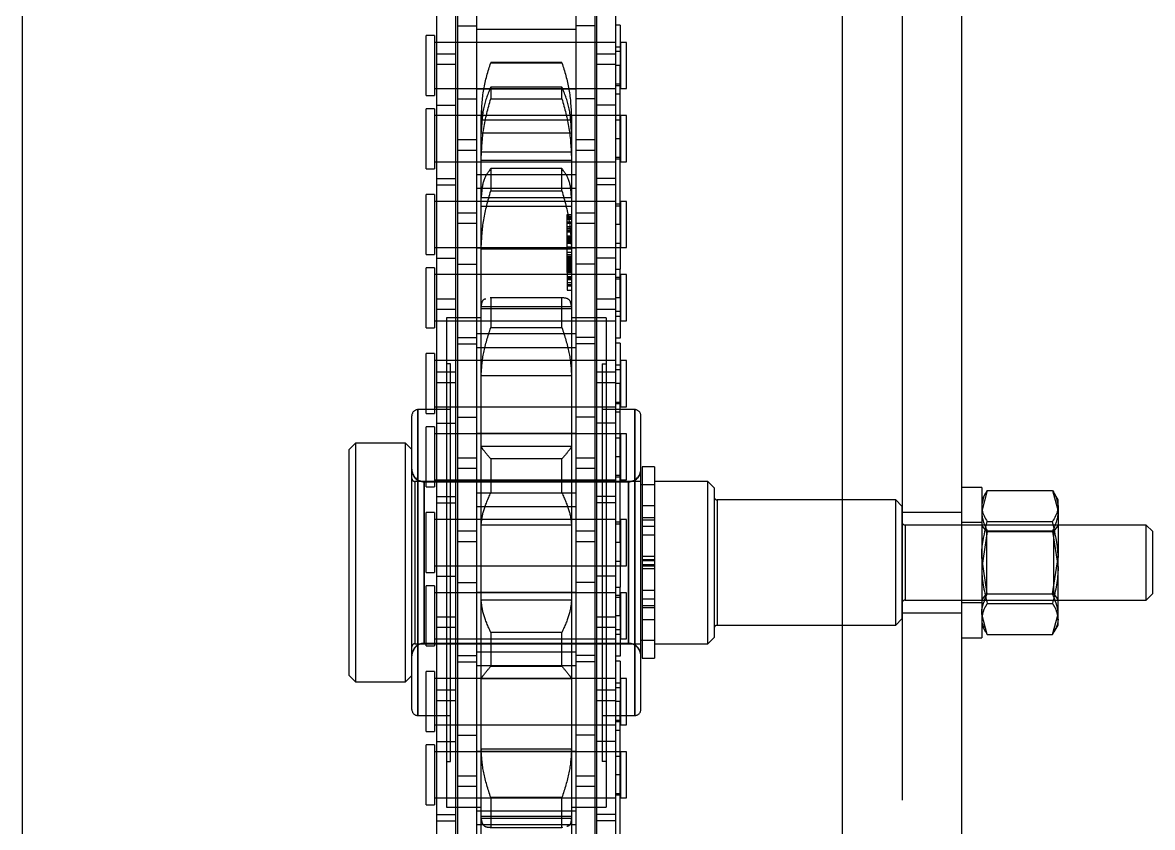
# Model space of a CAD drawing. Header units: metres. Extents: x 0 to 63075, y 0 to 44550.
# Drawn here: x 14315.1 to 14405.4, y 28495 to 28559.3 of the extents above; entities that cross this region are included whole.
import ezdxf

# ---------------------------------------------------------------- set-up
doc = ezdxf.new("R2010")
doc.units = ezdxf.units.M
doc.header["$LTSCALE"] = 75
doc.linetypes.add('HIDDEN2', pattern=[4.7625, 3.175, -1.5875])
for name, color, linetype in [('SDM', 7, 'Continuous'), ('SL4', 4, 'Continuous'), ('ST1', 7, 'HIDDEN2')]:
    doc.layers.add(name, color=color, linetype=linetype)

# ---------------------------------------------------------------- blocks, each defined once
blk = doc.blocks.new('A$Ca53c419a')
at = {"layer": 'SL4'}
for p, q in [((1009.762, 281.235), (2334.737, 281.235)), ((1009.762, 215.76), (2334.737, 215.76)), ((2334.737, 206.235), (1009.762, 206.235)), ((2109.58, 206.235), (2109.58, 204.635)), ((2121.58, 204.635), (2121.58, 206.235)), ((2120.997, 204.635), (2109.58, 204.635)), ((2109.825, 204.188), (2111.461, 204.635)), ((2110.062, 204.296), (2109.825, 204.188)), ((2109.825, 204.188), (2109.825, 198.982)), ((2110.58, 204.635), (2110.042, 204.324)), ((2113.098, 204.188), (2115.975, 204.635)), ((2113.098, 204.188), (2113.098, 198.982)), ((2118.853, 204.188), (2118.853, 198.982)), ((2121.118, 204.324), (2120.58, 204.635)), ((2121.58, 204.635), (2120.997, 204.635)), ((2121.335, 204.188), (2121.335, 198.982)), ((2109.825, 198.982), (2111.461, 198.535)), ((2110.062, 198.874), (2109.825, 198.982)), ((2110.042, 198.846), (2110.58, 198.535)), ((2110.58, 198.535), (2111.461, 198.535)), ((2111.461, 198.535), (2115.975, 198.535)), ((2112.58, 198.535), (2112.58, 191.5)), ((2113.098, 198.982), (2115.975, 198.535)), ((2120.094, 198.535), (2115.975, 198.535)), ((2118.58, 191.5), (2118.58, 198.535)), ((2120.094, 198.535), (2120.58, 198.535)), ((2120.58, 198.535), (2121.118, 198.846)), ((2112.58, 191.5), (2113.08, 191)), ((2112.58, 191.5), (2118.58, 191.5)), ((2118.08, 191), (2118.58, 191.5)), ((2118.08, 191), (2113.08, 191))]:
    blk.add_line(p, q, dxfattribs=at)
for points, knots in [([(2111.461, 204.635), (2111.5, 204.635), (2112.053, 204.628), (2112.594, 204.4), (2113.098, 204.188)], [0, 0, 0, 0, 0.070201, 1, 1, 1, 1]), ([(2115.975, 204.635), (2116.044, 204.635), (2117.015, 204.628), (2117.968, 204.4), (2118.853, 204.188)], [0, 0, 0, 0, 0.070201, 1, 1, 1, 1]), ([(2120.094, 204.635), (2119.981, 204.628), (2119.561, 204.604), (2119.152, 204.364), (2118.853, 204.188)], [0, 0, 0, 0, 0.268634, 1, 1, 1, 1]), ([(2121.335, 204.188), (2121.231, 204.256), (2120.827, 204.518), (2120.406, 204.585), (2120.094, 204.635)], [0, 0, 0, 0, 0.257551, 1, 1, 1, 1]), ([(2111.461, 198.535), (2111.5, 198.535), (2112.053, 198.542), (2112.594, 198.77), (2113.098, 198.982)], [0, 0, 0, 0, 0.070201, 1, 1, 1, 1]), ([(2115.975, 198.535), (2116.044, 198.535), (2117.015, 198.542), (2117.968, 198.77), (2118.853, 198.982)], [0, 0, 0, 0, 0.0702006, 1, 1, 1, 1]), ([(2120.094, 198.535), (2119.981, 198.542), (2119.561, 198.566), (2119.152, 198.806), (2118.853, 198.982)], [0, 0, 0, 0, 0.268634, 1, 1, 1, 1]), ([(2121.335, 198.982), (2121.231, 198.914), (2120.827, 198.652), (2120.406, 198.585), (2120.094, 198.535)], [0, 0, 0, 0, 0.257551, 1, 1, 1, 1])]:
    blk.add_open_spline(points, degree=3, knots=knots, dxfattribs=at)
at = {"layer": 'ST1'}
for p, q in [((2106.555, 255.145), (2106.055, 254.645)), ((2125.105, 254.645), (2106.055, 254.645)), ((2106.055, 254.645), (2106.055, 250.645)), ((2106.555, 255.145), (2124.605, 255.145)), ((2125.105, 254.645), (2124.605, 255.145)), ((2125.105, 250.645), (2125.105, 254.645)), ((2103.854, 250.145), (2127.306, 250.145)), ((2106.055, 250.645), (2125.105, 250.645)), ((2106.055, 250.645), (2106.555, 250.145)), ((2124.605, 250.145), (2125.105, 250.645)), ((2103.365, 249.656), (2127.795, 249.656)), ((2103.365, 249.656), (2103.365, 247.056)), ((2127.795, 249.656), (2103.365, 249.656)), ((2122.055, 249.895), (2109.105, 249.895)), ((2109.105, 249.895), (2109.105, 231.855)), ((2109.105, 249.168), (2109.105, 232.832)), ((2122.03, 249.168), (2109.13, 249.168)), ((2109.13, 232.832), (2109.13, 249.168)), ((2109.13, 249.168), (2122.03, 249.168)), ((2122.03, 249.168), (2122.03, 232.832)), ((2122.055, 231.855), (2122.055, 249.895)), ((2122.055, 232.832), (2122.055, 249.168)), ((2127.795, 247.056), (2127.795, 249.656)), ((2085.856, 248.157), (2094.951, 248.157)), ((2094.951, 248.157), (2094.951, 246.637)), ((2094.951, 248.157), (2101.301, 248.157)), ((2095.453, 248.157), (2095.453, 246.637)), ((2096.23, 249), (2101.027, 249)), ((2096.23, 249), (2096.23, 248.342)), ((2101.027, 248.342), (2096.23, 248.342)), ((2096.783, 248.342), (2096.783, 233.843)), ((2096.783, 248.157), (2096.783, 246.637)), ((2100.473, 233.843), (2100.473, 248.342)), ((2100.473, 246.637), (2100.473, 248.157)), ((2101.027, 248.342), (2101.027, 249)), ((2101.301, 248.157), (2101.301, 246.637)), ((2101.301, 248.157), (2110.396, 248.157)), ((2102.078, 249), (2106.875, 249)), ((2102.078, 249), (2102.078, 248.342)), ((2106.875, 248.342), (2102.078, 248.342)), ((2102.631, 248.342), (2102.631, 233.843)), ((2102.631, 248.157), (2102.631, 246.637)), ((2104.548, 246.637), (2104.548, 248.157)), ((2105.408, 248.157), (2105.408, 246.637)), ((2106.321, 233.843), (2106.321, 248.342)), ((2106.321, 246.637), (2106.321, 248.157)), ((2106.875, 248.342), (2106.875, 249)), ((2108.929, 249), (2113.726, 249)), ((2108.929, 249), (2108.929, 248.342)), ((2113.726, 248.342), (2108.929, 248.342)), ((2109.483, 248.342), (2109.483, 233.843)), ((2109.483, 248.157), (2109.483, 246.637)), ((2110.396, 248.157), (2111.256, 248.157)), ((2110.396, 246.637), (2110.396, 248.157)), ((2111.256, 248.157), (2120.351, 248.157)), ((2111.256, 248.157), (2111.256, 246.637)), ((2113.173, 233.843), (2113.173, 248.342)), ((2113.173, 246.637), (2113.173, 248.157)), ((2113.726, 248.342), (2113.726, 249)), ((2114.503, 248.157), (2114.503, 246.637)), ((2114.778, 249), (2119.575, 249)), ((2114.778, 249), (2114.778, 248.342)), ((2119.575, 248.342), (2114.778, 248.342)), ((2115.331, 248.342), (2115.331, 233.843)), ((2115.331, 248.157), (2115.331, 246.637)), ((2119.021, 233.843), (2119.021, 248.342)), ((2119.021, 246.637), (2119.021, 248.157)), ((2119.575, 248.342), (2119.575, 249)), ((2120.351, 248.157), (2120.351, 246.637)), ((2120.351, 248.157), (2126.701, 248.157)), ((2120.853, 248.157), (2120.853, 246.637)), ((2121.629, 249), (2126.426, 249)), ((2121.629, 249), (2121.629, 248.342)), ((2126.426, 248.342), (2121.629, 248.342)), ((2122.183, 248.342), (2122.183, 233.843)), ((2122.183, 248.157), (2122.183, 246.637)), ((2125.873, 233.843), (2125.873, 248.342)), ((2125.873, 246.637), (2125.873, 248.157)), ((2126.426, 248.342), (2126.426, 249)), ((2126.701, 248.157), (2126.701, 246.637)), ((2126.701, 248.157), (2135.796, 248.157)), ((2127.478, 249), (2132.275, 249)), ((2127.478, 249), (2127.478, 248.342)), ((2132.275, 248.342), (2127.478, 248.342)), ((2128.031, 248.342), (2128.031, 233.843)), ((2128.031, 248.157), (2128.031, 246.637)), ((2129.948, 246.637), (2129.948, 248.157)), ((2130.808, 248.157), (2130.808, 246.637)), ((2131.721, 233.843), (2131.721, 248.342)), ((2131.721, 246.637), (2131.721, 248.157)), ((2132.275, 248.342), (2132.275, 249)), ((2134.329, 249), (2139.126, 249)), ((2134.329, 249), (2134.329, 248.342)), ((2139.126, 248.342), (2134.329, 248.342)), ((2134.883, 248.342), (2134.883, 233.843)), ((2134.883, 248.157), (2134.883, 246.637)), ((2135.796, 248.157), (2136.656, 248.157)), ((2135.796, 246.637), (2135.796, 248.157)), ((2136.656, 248.157), (2145.751, 248.157)), ((2136.656, 248.157), (2136.656, 246.637)), ((2138.573, 233.843), (2138.573, 248.342)), ((2138.573, 246.637), (2138.573, 248.157)), ((2139.126, 248.342), (2139.126, 249)), ((2139.903, 248.157), (2139.903, 246.637)), ((2140.178, 249), (2144.975, 249)), ((2140.178, 249), (2140.178, 248.342)), ((2144.975, 248.342), (2140.178, 248.342)), ((2140.731, 248.342), (2140.731, 233.843)), ((2140.731, 248.157), (2140.731, 246.637)), ((2144.421, 233.843), (2144.421, 248.342)), ((2144.421, 246.637), (2144.421, 248.157)), ((2144.975, 248.342), (2144.975, 249)), ((2145.751, 248.157), (2145.751, 246.637)), ((2145.751, 248.157), (2152.101, 248.157)), ((2146.253, 248.157), (2146.253, 246.637)), ((2147.029, 249), (2151.826, 249)), ((2147.029, 249), (2147.029, 248.342)), ((2151.826, 248.342), (2147.029, 248.342)), ((2147.583, 248.342), (2147.583, 233.843)), ((2147.583, 248.157), (2147.583, 246.637)), ((2151.273, 233.843), (2151.273, 248.342)), ((2151.273, 246.637), (2151.273, 248.157)), ((2151.826, 248.342), (2151.826, 249)), ((2152.101, 248.157), (2152.101, 246.637)), ((2152.101, 248.157), (2161.196, 248.157)), ((2152.878, 249), (2157.675, 249)), ((2152.878, 249), (2152.878, 248.342)), ((2157.675, 248.342), (2152.878, 248.342)), ((2153.431, 248.342), (2153.431, 233.843)), ((2153.431, 248.157), (2153.431, 246.637)), ((2155.348, 246.637), (2155.348, 248.157)), ((2156.208, 248.157), (2156.208, 246.637)), ((2157.121, 233.843), (2157.121, 248.342)), ((2157.121, 246.637), (2157.121, 248.157)), ((2157.675, 248.342), (2157.675, 249)), ((2096.036, 247.375), (2096.036, 244.605)), ((2135.124, 247.375), (2096.036, 247.375)), ((2099.7, 247.375), (2099.7, 247.056)), ((2131.459, 247.056), (2131.459, 247.375)), ((2135.124, 244.605), (2135.124, 247.375)), ((2085.856, 246.637), (2094.951, 246.637)), ((2088.601, 246.485), (2097.696, 246.485)), ((2094.951, 246.637), (2101.301, 246.637)), ((2096.783, 246.485), (2096.783, 244.965)), ((2097.696, 246.485), (2098.556, 246.485)), ((2097.696, 244.965), (2097.696, 246.485)), ((2098.556, 246.485), (2107.651, 246.485)), ((2098.556, 246.485), (2098.556, 244.965)), ((2099.7, 247.056), (2131.459, 247.056)), ((2100.473, 244.965), (2100.473, 246.485)), ((2101.301, 246.637), (2110.396, 246.637)), ((2101.803, 246.485), (2101.803, 244.965)), ((2102.631, 246.485), (2102.631, 244.965)), ((2106.321, 244.965), (2106.321, 246.485)), ((2107.651, 246.485), (2107.651, 244.965)), ((2107.651, 246.485), (2114.001, 246.485)), ((2108.153, 246.485), (2108.153, 244.965)), ((2109.483, 246.485), (2109.483, 244.965)), ((2110.396, 246.637), (2111.256, 246.637)), ((2111.256, 246.637), (2120.351, 246.637)), ((2113.173, 244.965), (2113.173, 246.485)), ((2114.001, 246.485), (2114.001, 244.965)), ((2114.001, 246.485), (2123.096, 246.485)), ((2115.331, 246.485), (2115.331, 244.965)), ((2117.248, 244.965), (2117.248, 246.485)), ((2118.108, 246.485), (2118.108, 244.965)), ((2119.021, 244.965), (2119.021, 246.485)), ((2120.351, 246.637), (2126.701, 246.637)), ((2122.183, 246.485), (2122.183, 244.965)), ((2123.096, 246.485), (2123.956, 246.485)), ((2123.096, 244.965), (2123.096, 246.485)), ((2123.956, 246.485), (2133.051, 246.485)), ((2123.956, 246.485), (2123.956, 244.965)), ((2125.873, 244.965), (2125.873, 246.485)), ((2126.701, 246.637), (2135.796, 246.637)), ((2127.203, 246.485), (2127.203, 244.965)), ((2128.031, 246.485), (2128.031, 244.965)), ((2131.721, 244.965), (2131.721, 246.485)), ((2133.051, 246.485), (2133.051, 244.965)), ((2133.051, 246.485), (2139.401, 246.485)), ((2133.553, 246.485), (2133.553, 244.965)), ((2134.883, 246.485), (2134.883, 244.965)), ((2135.796, 246.637), (2136.656, 246.637)), ((2136.656, 246.637), (2145.751, 246.637)), ((2138.573, 244.965), (2138.573, 246.485)), ((2139.401, 246.485), (2139.401, 244.965)), ((2139.401, 246.485), (2148.496, 246.485)), ((2140.731, 246.485), (2140.731, 244.965)), ((2142.648, 244.965), (2142.648, 246.485)), ((2143.508, 246.485), (2143.508, 244.965)), ((2144.421, 244.965), (2144.421, 246.485)), ((2145.751, 246.637), (2152.101, 246.637)), ((2147.583, 246.485), (2147.583, 244.965)), ((2148.496, 246.485), (2149.356, 246.485)), ((2148.496, 244.965), (2148.496, 246.485)), ((2149.356, 246.485), (2158.451, 246.485)), ((2149.356, 246.485), (2149.356, 244.965)), ((2151.273, 244.965), (2151.273, 246.485)), ((2152.101, 246.637), (2161.196, 246.637)), ((2152.603, 246.485), (2152.603, 244.965)), ((2153.431, 246.485), (2153.431, 244.965)), ((2157.121, 244.965), (2157.121, 246.485)), ((2158.451, 246.485), (2158.451, 244.965)), ((2158.451, 246.485), (2164.801, 246.485)), ((2088.601, 244.965), (2097.696, 244.965)), ((2090.561, 244.605), (2095.106, 244.605)), ((2094.668, 244.965), (2094.668, 237.035)), ((2095.106, 244.605), (2100.588, 244.605)), ((2095.144, 237.395), (2095.144, 244.605)), ((2095.294, 237.395), (2095.294, 244.605)), ((2095.736, 237.035), (2095.736, 244.965)), ((2096.783, 244.965), (2096.783, 237.035)), ((2097.696, 244.965), (2098.556, 244.965)), ((2098.556, 244.965), (2107.651, 244.965)), ((2100.473, 237.035), (2100.473, 244.965)), ((2100.516, 244.965), (2100.516, 237.035)), ((2100.588, 244.605), (2100.676, 244.605)), ((2100.676, 244.605), (2100.588, 244.605)), ((2100.676, 237.395), (2100.676, 244.605)), ((2100.676, 244.605), (2106.298, 244.605)), ((2102.588, 237.035), (2102.588, 244.965)), ((2102.631, 244.965), (2102.631, 237.035)), ((2106.298, 237.395), (2106.298, 244.605)), ((2106.298, 244.605), (2106.304, 244.605)), ((2106.304, 244.605), (2106.298, 244.605)), ((2106.304, 244.605), (2112.538, 244.605)), ((2106.321, 237.035), (2106.321, 244.965)), ((2107.368, 244.965), (2107.368, 237.035)), ((2107.651, 244.965), (2114.001, 244.965)), ((2108.436, 237.035), (2108.436, 244.965)), ((2109.483, 244.965), (2109.483, 237.035)), ((2112.538, 244.605), (2112.588, 244.605)), ((2112.588, 244.605), (2112.538, 244.605)), ((2112.588, 237.395), (2112.588, 244.605)), ((2112.588, 244.605), (2118.572, 244.605)), ((2113.173, 237.035), (2113.173, 244.965)), ((2113.216, 244.965), (2113.216, 237.035)), ((2114.001, 244.965), (2123.096, 244.965)), ((2115.288, 237.035), (2115.288, 244.965)), ((2115.331, 244.965), (2115.331, 237.035)), ((2118.572, 237.395), (2118.572, 244.605)), ((2118.572, 244.605), (2118.622, 244.605)), ((2118.622, 244.605), (2118.572, 244.605)), ((2118.622, 244.605), (2124.856, 244.605)), ((2119.021, 237.035), (2119.021, 244.965)), ((2120.068, 244.965), (2120.068, 237.035)), ((2121.136, 237.035), (2121.136, 244.965)), ((2122.183, 244.965), (2122.183, 237.035)), ((2123.096, 244.965), (2123.956, 244.965)), ((2123.956, 244.965), (2133.051, 244.965)), ((2124.856, 244.605), (2124.862, 244.605)), ((2124.862, 244.605), (2124.856, 244.605)), ((2124.862, 237.395), (2124.862, 244.605)), ((2124.862, 244.605), (2130.484, 244.605)), ((2125.873, 237.035), (2125.873, 244.965)), ((2125.916, 244.965), (2125.916, 237.035)), ((2127.988, 237.035), (2127.988, 244.965)), ((2128.031, 244.965), (2128.031, 237.035)), ((2130.484, 237.395), (2130.484, 244.605)), ((2130.484, 244.605), (2130.572, 244.605)), ((2130.572, 244.605), (2130.484, 244.605)), ((2130.572, 244.605), (2136.054, 244.605)), ((2131.721, 237.035), (2131.721, 244.965)), ((2132.768, 244.965), (2132.768, 237.035)), ((2133.051, 244.965), (2139.401, 244.965)), ((2133.836, 237.035), (2133.836, 244.965)), ((2134.883, 244.965), (2134.883, 237.035)), ((2135.866, 244.605), (2135.866, 237.395)), ((2136.016, 237.395), (2136.016, 244.605)), ((2136.054, 244.605), (2140.599, 244.605)), ((2138.573, 237.035), (2138.573, 244.965)), ((2138.616, 244.965), (2138.616, 237.035)), ((2139.401, 244.965), (2148.496, 244.965)), ((2140.599, 237.395), (2140.599, 244.605)), ((2140.599, 244.605), (2140.715, 244.605)), ((2140.688, 237.035), (2140.688, 244.965)), ((2140.715, 244.605), (2144.783, 244.605)), ((2140.731, 244.965), (2140.731, 237.035)), ((2144.036, 244.605), (2144.036, 237.395)), ((2144.421, 237.035), (2144.421, 244.965)), ((2144.705, 237.395), (2144.705, 244.605)), ((2144.783, 244.605), (2147.697, 244.605)), ((2145.468, 244.965), (2145.468, 237.035)), ((2146.536, 237.035), (2146.536, 244.965)), ((2147.583, 244.965), (2147.583, 237.035)), ((2147.697, 237.395), (2147.697, 244.605)), ((2147.697, 244.605), (2147.825, 244.605)), ((2147.825, 244.605), (2149.99, 244.605)), ((2148.383, 244.605), (2148.383, 237.395)), ((2148.496, 244.965), (2149.356, 244.965)), ((2149.356, 244.965), (2158.451, 244.965)), ((2149.881, 237.395), (2149.881, 244.605)), ((2149.99, 244.605), (2150.92, 244.605)), ((2150.92, 237.395), (2150.92, 244.605)), ((2150.92, 244.605), (2151.047, 244.605)), ((2151.047, 244.605), (2151.187, 244.605)), ((2151.684, 244.595), (2151.187, 244.605)), ((2151.273, 237.035), (2151.273, 244.965)), ((2151.316, 244.965), (2151.316, 237.035)), ((2153.388, 237.035), (2153.388, 244.965)), ((2153.431, 244.965), (2153.431, 237.035)), ((2157.121, 237.035), (2157.121, 244.965)), ((2158.168, 244.965), (2158.168, 237.035)), ((2158.451, 244.965), (2164.801, 244.965)), ((2096.81, 243.843), (2094.434, 243.843)), ((2094.434, 243.843), (2094.434, 238.157)), ((2096.81, 238.157), (2096.81, 243.843)), ((2109.999, 243.843), (2107.298, 243.843)), ((2107.298, 243.843), (2107.298, 238.157)), ((2109.999, 238.157), (2109.999, 243.843)), ((2121.161, 243.843), (2121.161, 238.157)), ((2123.862, 243.843), (2121.161, 243.843)), ((2123.862, 238.157), (2123.862, 243.843)), ((2134.35, 243.843), (2134.35, 238.157)), ((2136.726, 243.843), (2134.35, 243.843)), ((2136.726, 243.843), (2136.711, 243.901)), ((2136.726, 238.157), (2136.726, 243.843)), ((2136.728, 238.099), (2136.728, 243.901)), ((2145.276, 243.843), (2145.276, 238.157)), ((2147.039, 243.843), (2145.276, 243.843)), ((2147.039, 238.157), (2147.039, 243.843)), ((2152.62, 243.843), (2152.62, 238.157)), ((2153.558, 243.843), (2152.62, 243.843)), ((2153.558, 238.157), (2153.558, 243.843)), ((2155.496, 243.843), (2155.496, 238.157)), ((2155.52, 243.843), (2155.496, 243.843)), ((2155.52, 238.157), (2155.52, 243.843)), ((2095.106, 237.395), (2090.561, 237.395)), ((2094.434, 238.157), (2096.81, 238.157)), ((2094.434, 238.157), (2094.449, 238.099)), ((2100.588, 237.395), (2095.106, 237.395)), ((2096.036, 237.395), (2096.036, 234.625)), ((2100.676, 237.395), (2100.588, 237.395)), ((2100.588, 237.395), (2100.676, 237.395)), ((2106.298, 237.395), (2100.676, 237.395)), ((2106.304, 237.395), (2106.298, 237.395)), ((2106.298, 237.395), (2106.304, 237.395)), ((2112.538, 237.395), (2106.304, 237.395)), ((2107.298, 238.157), (2109.999, 238.157)), ((2112.588, 237.395), (2112.538, 237.395)), ((2112.538, 237.395), (2112.588, 237.395)), ((2118.572, 237.395), (2112.588, 237.395)), ((2118.622, 237.395), (2118.572, 237.395)), ((2118.572, 237.395), (2118.622, 237.395)), ((2124.856, 237.395), (2118.622, 237.395)), ((2121.161, 238.157), (2123.862, 238.157)), ((2124.862, 237.395), (2124.856, 237.395)), ((2124.856, 237.395), (2124.862, 237.395)), ((2130.484, 237.395), (2124.862, 237.395)), ((2130.572, 237.395), (2130.484, 237.395)), ((2130.484, 237.395), (2130.572, 237.395)), ((2136.054, 237.395), (2130.572, 237.395)), ((2134.35, 238.157), (2136.726, 238.157)), ((2135.124, 234.625), (2135.124, 237.395)), ((2140.599, 237.395), (2136.054, 237.395)), ((2138.181, 237.73), (2137.341, 237.73)), ((2137.341, 237.73), (2137.341, 237.395)), ((2137.676, 237.73), (2137.676, 237.395)), ((2137.779, 237.73), (2137.779, 237.395)), ((2137.949, 237.73), (2137.949, 237.395)), ((2138.333, 237.73), (2138.181, 237.73)), ((2138.181, 237.73), (2138.181, 237.395)), ((2138.284, 237.73), (2138.284, 237.395)), ((2138.748, 237.73), (2138.333, 237.73)), ((2138.333, 237.73), (2138.333, 237.395)), ((2138.425, 237.73), (2138.425, 237.395)), ((2138.748, 237.73), (2141.177, 237.73)), ((2138.748, 237.73), (2138.748, 237.395)), ((2138.807, 237.73), (2138.807, 237.395)), ((2138.807, 237.73), (2138.807, 237.395)), ((2138.858, 237.73), (2138.858, 237.395)), ((2138.871, 237.73), (2138.871, 237.395)), ((2138.872, 237.73), (2138.872, 237.395)), ((2138.929, 237.73), (2138.929, 237.395)), ((2139.006, 237.73), (2139.006, 237.395)), ((2139.014, 237.73), (2139.014, 237.395)), ((2139.045, 237.73), (2139.045, 237.395)), ((2139.119, 237.73), (2139.119, 237.395)), ((2139.122, 237.73), (2139.122, 237.395)), ((2139.13, 237.73), (2139.13, 237.395)), ((2139.143, 237.73), (2139.143, 237.395)), ((2139.236, 237.73), (2139.236, 237.395)), ((2139.256, 237.73), (2139.256, 237.395)), ((2139.264, 237.73), (2139.264, 237.395)), ((2139.332, 237.73), (2139.332, 237.395)), ((2139.425, 237.73), (2139.425, 237.395)), ((2139.509, 237.73), (2139.509, 237.395)), ((2139.589, 237.73), (2139.589, 237.395)), ((2139.638, 237.73), (2139.638, 237.395)), ((2139.741, 237.73), (2139.741, 237.395)), ((2139.774, 237.73), (2139.774, 237.395)), ((2139.776, 237.73), (2139.776, 237.395)), ((2139.809, 237.73), (2139.809, 237.395)), ((2139.848, 237.73), (2139.848, 237.395)), ((2139.882, 237.73), (2139.882, 237.395)), ((2139.886, 237.73), (2139.886, 237.395)), ((2139.911, 237.73), (2139.911, 237.395)), ((2139.915, 237.73), (2139.915, 237.395)), ((2140.003, 237.73), (2140.003, 237.395)), ((2140.017, 237.73), (2140.017, 237.395)), ((2140.033, 237.73), (2140.033, 237.395)), ((2140.052, 237.73), (2140.052, 237.395)), ((2140.06, 237.73), (2140.06, 237.395)), ((2140.194, 237.73), (2140.194, 237.395)), ((2140.353, 237.395), (2140.353, 237.73)), ((2140.715, 237.395), (2140.599, 237.395)), ((2140.688, 237.395), (2140.688, 237.73)), ((2144.783, 237.395), (2140.715, 237.395)), ((2140.736, 237.73), (2140.736, 237.395)), ((2140.797, 237.73), (2140.797, 237.395)), ((2141.097, 237.73), (2141.097, 237.395)), ((2141.138, 237.73), (2141.138, 237.395)), ((2141.159, 237.73), (2141.159, 237.395)), ((2141.177, 237.73), (2141.567, 237.73)), ((2141.177, 237.73), (2141.177, 237.395)), ((2141.287, 237.73), (2141.287, 237.395)), ((2141.333, 237.73), (2141.333, 237.395)), ((2141.413, 237.73), (2141.413, 237.395)), ((2141.467, 237.73), (2141.467, 237.395)), ((2141.522, 237.73), (2141.522, 237.395)), ((2141.539, 237.73), (2141.539, 237.395)), ((2141.56, 237.73), (2141.56, 237.395)), ((2141.567, 237.73), (2141.567, 237.395)), ((2141.567, 237.73), (2142.415, 237.73)), ((2141.64, 237.73), (2141.64, 237.395)), ((2141.663, 237.73), (2141.663, 237.395)), ((2141.998, 237.73), (2141.998, 237.395)), ((2142.025, 237.73), (2142.025, 237.395)), ((2142.071, 237.73), (2142.071, 237.395)), ((2142.109, 237.73), (2142.109, 237.395)), ((2142.157, 237.73), (2142.157, 237.395)), ((2142.278, 237.73), (2142.278, 237.395)), ((2142.415, 237.73), (2142.415, 237.395)), ((2142.415, 237.73), (2142.697, 237.73)), ((2142.697, 237.73), (2142.781, 237.73)), ((2142.697, 237.73), (2142.697, 237.395)), ((2142.781, 237.73), (2142.781, 237.395)), ((2142.781, 237.73), (2143.106, 237.73)), ((2143.015, 237.73), (2143.015, 237.395)), ((2143.106, 237.73), (2143.142, 237.73)), ((2143.106, 237.73), (2143.106, 237.395)), ((2143.142, 237.73), (2143.142, 237.395)), ((2143.142, 237.73), (2143.349, 237.73)), ((2143.184, 237.73), (2143.184, 237.395)), ((2143.222, 237.73), (2143.222, 237.395)), ((2143.339, 237.73), (2143.339, 237.395)), ((2143.349, 237.73), (2143.349, 237.395)), ((2143.349, 237.73), (2143.384, 237.73)), ((2143.369, 237.73), (2143.369, 237.395)), ((2143.384, 237.73), (2143.384, 237.395)), ((2147.697, 237.395), (2144.783, 237.395)), ((2145.276, 238.157), (2147.039, 238.157)), ((2147.825, 237.395), (2147.697, 237.395)), ((2149.99, 237.395), (2147.825, 237.395)), ((2150.92, 237.395), (2149.99, 237.395)), ((2151.047, 237.395), (2150.92, 237.395)), ((2151.187, 237.395), (2151.047, 237.395)), ((2152.62, 238.157), (2153.558, 238.157)), ((2155.496, 238.157), (2155.52, 238.157)), ((2088.601, 237.035), (2097.696, 237.035)), ((2096.783, 237.035), (2096.783, 235.515)), ((2097.696, 237.035), (2098.556, 237.035)), ((2097.696, 235.515), (2097.696, 237.035)), ((2098.556, 237.035), (2107.651, 237.035)), ((2098.556, 237.035), (2098.556, 235.515)), ((2100.473, 235.515), (2100.473, 237.035)), ((2101.803, 235.515), (2101.803, 237.035)), ((2102.631, 237.035), (2102.631, 235.515)), ((2106.321, 235.515), (2106.321, 237.035)), ((2107.651, 235.515), (2107.651, 237.035)), ((2107.651, 237.035), (2114.001, 237.035)), ((2108.153, 235.515), (2108.153, 237.035)), ((2109.483, 237.035), (2109.483, 235.515)), ((2113.173, 235.515), (2113.173, 237.035)), ((2114.001, 235.515), (2114.001, 237.035)), ((2114.001, 237.035), (2123.096, 237.035)), ((2115.331, 237.035), (2115.331, 235.515)), ((2117.248, 235.515), (2117.248, 237.035)), ((2118.108, 237.035), (2118.108, 235.515)), ((2119.021, 235.515), (2119.021, 237.035)), ((2122.183, 237.035), (2122.183, 235.515)), ((2123.096, 237.035), (2123.956, 237.035)), ((2123.096, 235.515), (2123.096, 237.035)), ((2123.956, 237.035), (2133.051, 237.035)), ((2123.956, 237.035), (2123.956, 235.515)), ((2125.873, 235.515), (2125.873, 237.035)), ((2127.203, 235.515), (2127.203, 237.035)), ((2128.031, 237.035), (2128.031, 235.515)), ((2131.721, 235.515), (2131.721, 237.035)), ((2133.051, 235.515), (2133.051, 237.035)), ((2133.051, 237.035), (2139.401, 237.035)), ((2133.553, 235.515), (2133.553, 237.035)), ((2134.883, 237.035), (2134.883, 235.515)), ((2138.573, 235.515), (2138.573, 237.035)), ((2139.401, 235.515), (2139.401, 237.035)), ((2139.401, 237.035), (2148.496, 237.035)), ((2140.731, 237.035), (2140.731, 235.515)), ((2142.648, 235.515), (2142.648, 237.035)), ((2143.508, 237.035), (2143.508, 235.515)), ((2144.421, 235.515), (2144.421, 237.035)), ((2147.583, 237.035), (2147.583, 235.515)), ((2148.496, 237.035), (2149.356, 237.035)), ((2148.496, 235.515), (2148.496, 237.035)), ((2149.356, 237.035), (2158.451, 237.035)), ((2149.356, 237.035), (2149.356, 235.515)), ((2151.273, 235.515), (2151.273, 237.035)), ((2152.603, 235.515), (2152.603, 237.035)), ((2153.431, 237.035), (2153.431, 235.515)), ((2157.121, 235.515), (2157.121, 237.035)), ((2158.451, 235.515), (2158.451, 237.035)), ((2158.451, 237.035), (2164.801, 237.035)), ((2088.601, 235.515), (2097.696, 235.515)), ((2097.696, 235.515), (2098.556, 235.515)), ((2098.556, 235.515), (2107.651, 235.515)), ((2107.651, 235.515), (2114.001, 235.515)), ((2114.001, 235.515), (2123.096, 235.515)), ((2123.096, 235.515), (2123.956, 235.515)), ((2123.956, 235.515), (2133.051, 235.515)), ((2133.051, 235.515), (2139.401, 235.515)), ((2139.401, 235.515), (2148.496, 235.515)), ((2148.496, 235.515), (2149.356, 235.515)), ((2149.356, 235.515), (2158.451, 235.515)), ((2158.451, 235.515), (2164.801, 235.515)), ((2085.856, 235.363), (2094.951, 235.363)), ((2094.951, 233.843), (2094.951, 235.363)), ((2094.951, 235.363), (2101.301, 235.363)), ((2095.453, 233.843), (2095.453, 235.363)), ((2135.124, 234.625), (2096.036, 234.625)), ((2096.783, 235.363), (2096.783, 233.843)), ((2131.459, 234.944), (2099.7, 234.944)), ((2099.7, 234.625), (2099.7, 234.944)), ((2100.473, 233.511), (2100.473, 235.363)), ((2101.301, 233.843), (2101.301, 235.363)), ((2101.301, 235.363), (2110.396, 235.363)), ((2102.631, 235.363), (2102.631, 233.843)), ((2103.365, 234.944), (2103.365, 232.344)), ((2104.548, 233.843), (2104.548, 235.363)), ((2105.408, 235.363), (2105.408, 233.843)), ((2106.321, 233.843), (2106.321, 235.363)), ((2109.483, 235.363), (2109.483, 233.843)), ((2110.396, 235.363), (2111.256, 235.363)), ((2110.396, 233.843), (2110.396, 235.363)), ((2111.256, 235.363), (2120.351, 235.363)), ((2111.256, 235.363), (2111.256, 233.843)), ((2113.173, 233.843), (2113.173, 235.363)), ((2114.503, 233.843), (2114.503, 235.363)), ((2115.331, 235.363), (2115.331, 233.511)), ((2119.021, 233.843), (2119.021, 235.363)), ((2120.351, 233.843), (2120.351, 235.363)), ((2120.351, 235.363), (2126.701, 235.363)), ((2120.853, 233.843), (2120.853, 235.363)), ((2122.183, 235.363), (2122.183, 233.843)), ((2125.873, 233.511), (2125.873, 235.363)), ((2126.701, 233.843), (2126.701, 235.363)), ((2126.701, 235.363), (2135.796, 235.363)), ((2127.795, 232.344), (2127.795, 234.944)), ((2128.031, 235.363), (2128.031, 233.843)), ((2129.948, 233.843), (2129.948, 235.363)), ((2130.808, 235.363), (2130.808, 233.843)), ((2131.459, 234.944), (2131.459, 234.625)), ((2131.721, 233.843), (2131.721, 235.363)), ((2134.883, 235.363), (2134.883, 233.843)), ((2135.796, 235.363), (2136.656, 235.363)), ((2135.796, 233.843), (2135.796, 235.363)), ((2136.656, 235.363), (2145.751, 235.363)), ((2136.656, 235.363), (2136.656, 233.843)), ((2138.573, 233.843), (2138.573, 235.363)), ((2139.903, 233.843), (2139.903, 235.363)), ((2140.731, 235.363), (2140.731, 233.511)), ((2144.421, 233.843), (2144.421, 235.363)), ((2145.751, 233.843), (2145.751, 235.363)), ((2145.751, 235.363), (2152.101, 235.363)), ((2146.253, 233.843), (2146.253, 235.363)), ((2147.583, 235.363), (2147.583, 233.843)), ((2151.273, 233.511), (2151.273, 235.363)), ((2152.101, 233.843), (2152.101, 235.363)), ((2152.101, 235.363), (2161.196, 235.363)), ((2153.431, 235.363), (2153.431, 233.843)), ((2155.348, 233.843), (2155.348, 235.363)), ((2156.208, 235.363), (2156.208, 233.843)), ((2157.121, 233.843), (2157.121, 235.363)), ((2085.856, 233.843), (2094.951, 233.843)), ((2094.951, 233.843), (2101.301, 233.843)), ((2097.009, 233.511), (2097.009, 233.843)), ((2097.152, 233.843), (2097.152, 233.474)), ((2098.628, 233.511), (2098.628, 233.843)), ((2100.104, 233.474), (2100.104, 233.843)), ((2101.301, 233.843), (2110.396, 233.843)), ((2102.18, 233.511), (2102.18, 233.843)), ((2102.857, 233.511), (2102.857, 233.843)), ((2103, 233.843), (2103, 233.474)), ((2104.476, 233.511), (2104.476, 233.843)), ((2105.583, 233.511), (2105.583, 233.843)), ((2105.952, 233.474), (2105.952, 233.843)), ((2107.707, 233.511), (2107.707, 233.843)), ((2108.097, 233.511), (2108.097, 233.843)), ((2109.852, 233.843), (2109.852, 233.474)), ((2110.221, 233.511), (2110.221, 233.843)), ((2110.396, 233.843), (2111.256, 233.843)), ((2111.256, 233.843), (2120.351, 233.843)), ((2111.328, 233.511), (2111.328, 233.843)), ((2112.804, 233.474), (2112.804, 233.843)), ((2112.947, 233.511), (2112.947, 233.843)), ((2113.624, 233.843), (2113.624, 233.511)), ((2115.7, 233.843), (2115.7, 233.474)), ((2117.176, 233.511), (2117.176, 233.843)), ((2118.652, 233.474), (2118.652, 233.843)), ((2118.795, 233.511), (2118.795, 233.843)), ((2120.351, 233.843), (2126.701, 233.843)), ((2122.409, 233.511), (2122.409, 233.843)), ((2122.552, 233.843), (2122.552, 233.474)), ((2124.028, 233.511), (2124.028, 233.843)), ((2125.504, 233.474), (2125.504, 233.843)), ((2126.701, 233.843), (2135.796, 233.843)), ((2127.58, 233.511), (2127.58, 233.843)), ((2128.257, 233.511), (2128.257, 233.843)), ((2128.4, 233.843), (2128.4, 233.474)), ((2129.876, 233.511), (2129.876, 233.843)), ((2130.983, 233.511), (2130.983, 233.843)), ((2131.352, 233.474), (2131.352, 233.843)), ((2133.107, 233.511), (2133.107, 233.843)), ((2133.497, 233.511), (2133.497, 233.843)), ((2135.252, 233.843), (2135.252, 233.474)), ((2135.621, 233.511), (2135.621, 233.843)), ((2135.796, 233.843), (2136.656, 233.843)), ((2136.656, 233.843), (2145.751, 233.843)), ((2136.728, 233.511), (2136.728, 233.843)), ((2138.204, 233.474), (2138.204, 233.843)), ((2138.347, 233.511), (2138.347, 233.843)), ((2139.024, 233.843), (2139.024, 233.511)), ((2141.1, 233.843), (2141.1, 233.474)), ((2142.576, 233.511), (2142.576, 233.843)), ((2144.052, 233.474), (2144.052, 233.843)), ((2144.195, 233.511), (2144.195, 233.843)), ((2145.751, 233.843), (2152.101, 233.843)), ((2147.809, 233.511), (2147.809, 233.843)), ((2147.952, 233.843), (2147.952, 233.474)), ((2149.428, 233.511), (2149.428, 233.843)), ((2150.904, 233.474), (2150.904, 233.843)), ((2152.101, 233.843), (2161.196, 233.843)), ((2152.98, 233.511), (2152.98, 233.843)), ((2153.657, 233.511), (2153.657, 233.843)), ((2153.8, 233.843), (2153.8, 233.474)), ((2155.276, 233.511), (2155.276, 233.843)), ((2156.383, 233.511), (2156.383, 233.843)), ((2156.752, 233.474), (2156.752, 233.843)), ((2158.507, 233.511), (2158.507, 233.843)), ((2091.776, 233.511), (2104.476, 233.511)), ((2100.473, 233.474), (2096.783, 233.474)), ((2096.783, 233.474), (2096.783, 233)), ((2096.783, 233), (2100.473, 233)), ((2100.473, 233), (2100.473, 233.474)), ((2106.321, 233.474), (2102.631, 233.474)), ((2102.631, 233.474), (2102.631, 233)), ((2102.631, 233), (2106.321, 233)), ((2107.707, 233.511), (2104.476, 233.511)), ((2106.321, 233), (2106.321, 233.474)), ((2111.328, 233.511), (2108.097, 233.511)), ((2122.03, 232.832), (2109.13, 232.832)), ((2109.13, 232.832), (2122.03, 232.832)), ((2113.173, 233.474), (2109.483, 233.474)), ((2109.483, 233.474), (2109.483, 233)), ((2109.483, 233), (2113.173, 233)), ((2111.328, 233.511), (2113.624, 233.511)), ((2113.173, 233), (2113.173, 233.474)), ((2117.176, 233.511), (2113.624, 233.511)), ((2119.021, 233.474), (2115.331, 233.474)), ((2115.331, 233.474), (2115.331, 233)), ((2115.331, 233), (2119.021, 233)), ((2117.176, 233.511), (2129.876, 233.511)), ((2119.021, 233), (2119.021, 233.474)), ((2125.873, 233.474), (2122.183, 233.474)), ((2122.183, 233.474), (2122.183, 233)), ((2122.183, 233), (2125.873, 233)), ((2125.873, 233), (2125.873, 233.474)), ((2131.721, 233.474), (2128.031, 233.474)), ((2128.031, 233.474), (2128.031, 233)), ((2128.031, 233), (2131.721, 233)), ((2133.107, 233.511), (2129.876, 233.511)), ((2131.721, 233), (2131.721, 233.474)), ((2136.728, 233.511), (2133.497, 233.511)), ((2138.573, 233.474), (2134.883, 233.474)), ((2134.883, 233.474), (2134.883, 233)), ((2134.883, 233), (2138.573, 233)), ((2136.728, 233.511), (2139.024, 233.511)), ((2138.573, 233), (2138.573, 233.474)), ((2142.576, 233.511), (2139.024, 233.511)), ((2144.421, 233.474), (2140.731, 233.474)), ((2140.731, 233.474), (2140.731, 233)), ((2140.731, 233), (2144.421, 233)), ((2142.576, 233.511), (2155.276, 233.511)), ((2144.421, 233), (2144.421, 233.474)), ((2151.273, 233.474), (2147.583, 233.474)), ((2147.583, 233.474), (2147.583, 233)), ((2147.583, 233), (2151.273, 233)), ((2151.273, 233), (2151.273, 233.474)), ((2157.121, 233.474), (2153.431, 233.474)), ((2153.431, 233.474), (2153.431, 233)), ((2153.431, 233), (2157.121, 233)), ((2158.507, 233.511), (2155.276, 233.511)), ((2157.121, 233), (2157.121, 233.474)), ((2103.365, 232.344), (2127.795, 232.344)), ((2127.795, 232.344), (2103.365, 232.344)), ((2103.854, 231.855), (2127.306, 231.855)), ((2123.223, 231.755), (2107.937, 231.755)), ((2107.937, 231.755), (2107.937, 230.755)), ((2109.38, 231.855), (2109.38, 230.755)), ((2109.38, 231.755), (2109.38, 230.755)), ((2111.033, 231.755), (2111.033, 230.755)), ((2111.984, 231.755), (2111.984, 230.755)), ((2112.159, 231.755), (2112.159, 230.755)), ((2112.676, 231.755), (2112.676, 230.755)), ((2113.38, 231.755), (2113.38, 230.755)), ((2115.08, 230.755), (2115.08, 231.755)), ((2115.33, 231.755), (2115.33, 230.755)), ((2115.419, 231.755), (2115.419, 230.755)), ((2115.741, 231.755), (2115.741, 230.755)), ((2115.83, 231.755), (2115.83, 230.755)), ((2116.08, 231.755), (2116.08, 230.755)), ((2117.78, 230.755), (2117.78, 231.755)), ((2118.484, 231.755), (2118.484, 230.755)), ((2119.001, 231.755), (2119.001, 230.755)), ((2119.176, 231.755), (2119.176, 230.755)), ((2120.127, 231.755), (2120.127, 230.755)), ((2121.78, 230.755), (2121.78, 231.855)), ((2121.78, 230.755), (2121.78, 231.755)), ((2123.223, 230.755), (2123.223, 231.755)), ((2123.223, 230.755), (2107.937, 230.755)), ((2109.105, 230.755), (2109.105, 226.5)), ((2122.055, 226.5), (2122.055, 230.755)), ((2109.105, 226.5), (2122.055, 226.5)), ((2109.105, 226.5), (2109.605, 226)), ((2121.555, 226), (2122.055, 226.5)), ((2121.555, 226), (2109.605, 226)), ((2110.58, 225.75), (2110.58, 211.5)), ((2120.58, 225.75), (2110.627, 225.75)), ((2120.58, 211.5), (2120.58, 225.75)), ((1009.762, 215.76), (2334.737, 215.76)), ((2110.58, 211.5), (2120.58, 211.5)), ((2110.58, 211.5), (2111.08, 211)), ((2120.08, 211), (2120.58, 211.5)), ((2334.737, 210.998), (1009.762, 210.998)), ((2120.08, 211), (2111.08, 211)), ((2111.58, 210.998), (2111.58, 206.235)), ((2118.58, 210.75), (2112.58, 210.75)), ((2112.58, 210.75), (2112.58, 198.535)), ((2118.58, 198.535), (2118.58, 210.75)), ((2119.58, 206.235), (2119.58, 210.998)), ((2112.38, 206.235), (2112.38, 204.635)), ((2118.78, 204.635), (2118.78, 206.235)), ((2112.307, 204.188), (2112.307, 198.982)), ((2112.58, 204.635), (2112.58, 204.61)), ((2118.289, 204.61), (2112.58, 204.61)), ((2112.58, 204.61), (2113.08, 204.259)), ((2118.08, 204.259), (2113.08, 204.259)), ((2113.08, 204.259), (2113.08, 198.885)), ((2118.062, 204.188), (2115.185, 204.635)), ((2118.062, 204.188), (2118.062, 198.982)), ((2118.08, 204.259), (2118.58, 204.61)), ((2118.08, 198.885), (2118.08, 204.259)), ((2118.58, 204.61), (2118.289, 204.61)), ((2118.58, 204.61), (2118.58, 204.635)), ((2121.335, 204.188), (2119.699, 204.635)), ((2113.08, 198.885), (2112.58, 198.535)), ((2113.08, 198.885), (2117.837, 198.885)), ((2118.062, 198.982), (2115.185, 198.535)), ((2117.837, 198.885), (2118.08, 198.885)), ((2118.58, 198.535), (2118.08, 198.885)), ((2121.335, 198.982), (2119.699, 198.535))]:
    blk.add_line(p, q, dxfattribs=at)
for centre, radius, start, end in [((2103.854, 249.656), 0.489, 90, 180), ((2108.128, 249.168), 0.977, 0, 90), ((2108.154, 249.17), 0.975, 359.89099, 89.89057), ((2108.855, 249.895), 0.25, 0, 90), ((2123.006, 249.17), 0.975, 90.10943, 180.10901), ((2122.305, 249.895), 0.25, 90, 180), ((2123.032, 249.168), 0.977, 90, 180), ((2127.306, 249.656), 0.489, 0, 90), ((2108.128, 232.832), 0.977, 270, 0), ((2108.154, 232.83), 0.975, 270.10943, 0.10901), ((2123.006, 232.83), 0.975, 179.89099, 269.89057), ((2123.032, 232.832), 0.977, 180, 270), ((2103.854, 232.344), 0.489, 180, 270), ((2127.306, 232.344), 0.489, 270, 0), ((2110.33, 225.75), 0.25, 0, 90), ((2120.83, 225.75), 0.25, 90, 180), ((2112.33, 210.75), 0.25, 0, 90), ((2118.83, 210.75), 0.25, 90, 180)]:
    blk.add_arc(centre, radius, start, end, dxfattribs=at)
for points, knots in [([(2095.106, 244.605), (2094.899, 244.567), (2094.485, 244.492), (2094.451, 244.06), (2094.434, 243.843)], [0, 0, 0, 0, 0.499427, 1, 1, 1, 1]), ([(2096.81, 243.843), (2097.487, 244.059), (2098.84, 244.492), (2100.005, 244.567), (2100.588, 244.605)], [0, 0, 0, 0, 0.500514, 1, 1, 1, 1]), ([(2106.304, 244.605), (2106.381, 244.567), (2106.534, 244.492), (2107.043, 244.06), (2107.298, 243.843)], [0, 0, 0, 0, 0.499098, 1, 1, 1, 1]), ([(2109.999, 243.843), (2110.495, 244.059), (2111.486, 244.492), (2112.187, 244.567), (2112.538, 244.605)], [0, 0, 0, 0, 0.500261, 1, 1, 1, 1]), ([(2118.622, 244.605), (2118.972, 244.567), (2119.674, 244.492), (2120.665, 244.06), (2121.161, 243.843)], [0, 0, 0, 0, 0.499419, 1, 1, 1, 1]), ([(2123.862, 243.843), (2124.117, 244.059), (2124.626, 244.492), (2124.779, 244.567), (2124.856, 244.605)], [0, 0, 0, 0, 0.500133, 1, 1, 1, 1]), ([(2130.572, 244.605), (2131.155, 244.567), (2132.32, 244.492), (2133.673, 244.059), (2134.35, 243.843)], [0, 0, 0, 0, 0.499479, 1, 1, 1, 1]), ([(2136.623, 244.24), (2136.613, 244.298), (2136.568, 244.556), (2136.278, 244.584), (2136.054, 244.605)], [0, 0, 0, 0, 0.226088, 1, 1, 1, 1]), ([(2140.715, 244.605), (2141.458, 244.567), (2142.948, 244.492), (2144.499, 244.059), (2145.276, 243.843)], [0, 0, 0, 0, 0.499464, 1, 1, 1, 1]), ([(2147.039, 243.843), (2146.753, 244.059), (2146.18, 244.492), (2145.249, 244.567), (2144.783, 244.605)], [0, 0, 0, 0, 0.500513, 1, 1, 1, 1]), ([(2147.825, 244.605), (2148.64, 244.567), (2150.273, 244.492), (2151.837, 244.06), (2152.62, 243.843)], [0, 0, 0, 0, 0.499124, 1, 1, 1, 1]), ([(2153.558, 243.843), (2153.036, 244.059), (2151.994, 244.492), (2150.657, 244.567), (2149.99, 244.605)], [0, 0, 0, 0, 0.500534, 1, 1, 1, 1]), ([(2151.047, 244.605), (2151.835, 244.567), (2153.415, 244.492), (2154.802, 244.06), (2155.496, 243.843)], [0, 0, 0, 0, 0.499098, 1, 1, 1, 1]), ([(2094.537, 237.76), (2094.547, 237.702), (2094.592, 237.444), (2094.882, 237.416), (2095.106, 237.395)], [0, 0, 0, 0, 0.226088, 1, 1, 1, 1]), ([(2100.588, 237.395), (2100.005, 237.433), (2098.84, 237.508), (2097.487, 237.941), (2096.81, 238.157)], [0, 0, 0, 0, 0.499479, 1, 1, 1, 1]), ([(2107.298, 238.157), (2107.043, 237.941), (2106.534, 237.508), (2106.381, 237.433), (2106.304, 237.395)], [0, 0, 0, 0, 0.500133, 1, 1, 1, 1]), ([(2112.538, 237.395), (2112.188, 237.433), (2111.486, 237.508), (2110.495, 237.94), (2109.999, 238.157)], [0, 0, 0, 0, 0.499419, 1, 1, 1, 1]), ([(2121.161, 238.157), (2120.665, 237.941), (2119.674, 237.508), (2118.973, 237.433), (2118.622, 237.395)], [0, 0, 0, 0, 0.500261, 1, 1, 1, 1]), ([(2124.856, 237.395), (2124.779, 237.433), (2124.626, 237.508), (2124.117, 237.94), (2123.862, 238.157)], [0, 0, 0, 0, 0.499098, 1, 1, 1, 1]), ([(2134.35, 238.157), (2133.673, 237.941), (2132.32, 237.508), (2131.155, 237.433), (2130.572, 237.395)], [0, 0, 0, 0, 0.500514, 1, 1, 1, 1]), ([(2136.054, 237.395), (2136.261, 237.433), (2136.675, 237.508), (2136.709, 237.94), (2136.726, 238.157)], [0, 0, 0, 0, 0.499427, 1, 1, 1, 1]), ([(2145.276, 238.157), (2144.499, 237.941), (2142.948, 237.508), (2141.458, 237.433), (2140.715, 237.395)], [0, 0, 0, 0, 0.500529, 1, 1, 1, 1]), ([(2144.783, 237.395), (2145.249, 237.433), (2146.18, 237.508), (2146.753, 237.941), (2147.039, 238.157)], [0, 0, 0, 0, 0.49948, 1, 1, 1, 1]), ([(2152.62, 238.157), (2151.838, 237.941), (2150.274, 237.508), (2148.641, 237.433), (2147.825, 237.395)], [0, 0, 0, 0, 0.500152, 1, 1, 1, 1]), ([(2149.99, 237.395), (2150.657, 237.433), (2151.994, 237.508), (2153.036, 237.941), (2153.558, 238.157)], [0, 0, 0, 0, 0.499459, 1, 1, 1, 1]), ([(2155.496, 238.157), (2154.803, 237.941), (2153.416, 237.508), (2151.836, 237.433), (2151.047, 237.395)], [0, 0, 0, 0, 0.500133, 1, 1, 1, 1]), ([(2111.066, 204.635), (2110.953, 204.633), (2110.721, 204.628), (2110.496, 204.504), (2110.381, 204.441)], [0, 0, 0, 0, 0.488501, 1, 1, 1, 1]), ([(2112.307, 204.188), (2112.203, 204.256), (2111.798, 204.518), (2111.378, 204.585), (2111.066, 204.635)], [0, 0, 0, 0, 0.257551, 1, 1, 1, 1]), ([(2115.185, 204.635), (2115.116, 204.635), (2114.145, 204.628), (2113.192, 204.4), (2112.307, 204.188)], [0, 0, 0, 0, 0.070201, 1, 1, 1, 1]), ([(2119.699, 204.635), (2119.66, 204.635), (2119.107, 204.628), (2118.566, 204.4), (2118.062, 204.188)], [0, 0, 0, 0, 0.070201, 1, 1, 1, 1]), ([(2111.066, 198.535), (2110.953, 198.54), (2110.613, 198.557), (2110.283, 198.747), (2110.062, 198.874)], [0, 0, 0, 0, 0.332546, 1, 1, 1, 1]), ([(2112.307, 198.982), (2112.203, 198.914), (2111.798, 198.652), (2111.378, 198.585), (2111.066, 198.535)], [0, 0, 0, 0, 0.257551, 1, 1, 1, 1]), ([(2115.185, 198.535), (2115.116, 198.535), (2114.145, 198.542), (2113.192, 198.77), (2112.307, 198.982)], [0, 0, 0, 0, 0.070201, 1, 1, 1, 1]), ([(2119.699, 198.535), (2119.66, 198.535), (2119.107, 198.542), (2118.566, 198.77), (2118.062, 198.982)], [0, 0, 0, 0, 0.070201, 1, 1, 1, 1])]:
    blk.add_open_spline(points, degree=3, knots=knots, dxfattribs=at)

msp = doc.modelspace()

# ---------------------------------------------------------------- block references
at = {"layer": 'SDM', "rotation": 90}
msp.add_blockref('A$Ca53c419a', (14596.359, 26400.599), dxfattribs=at)

doc.saveas('drawing.dxf')
